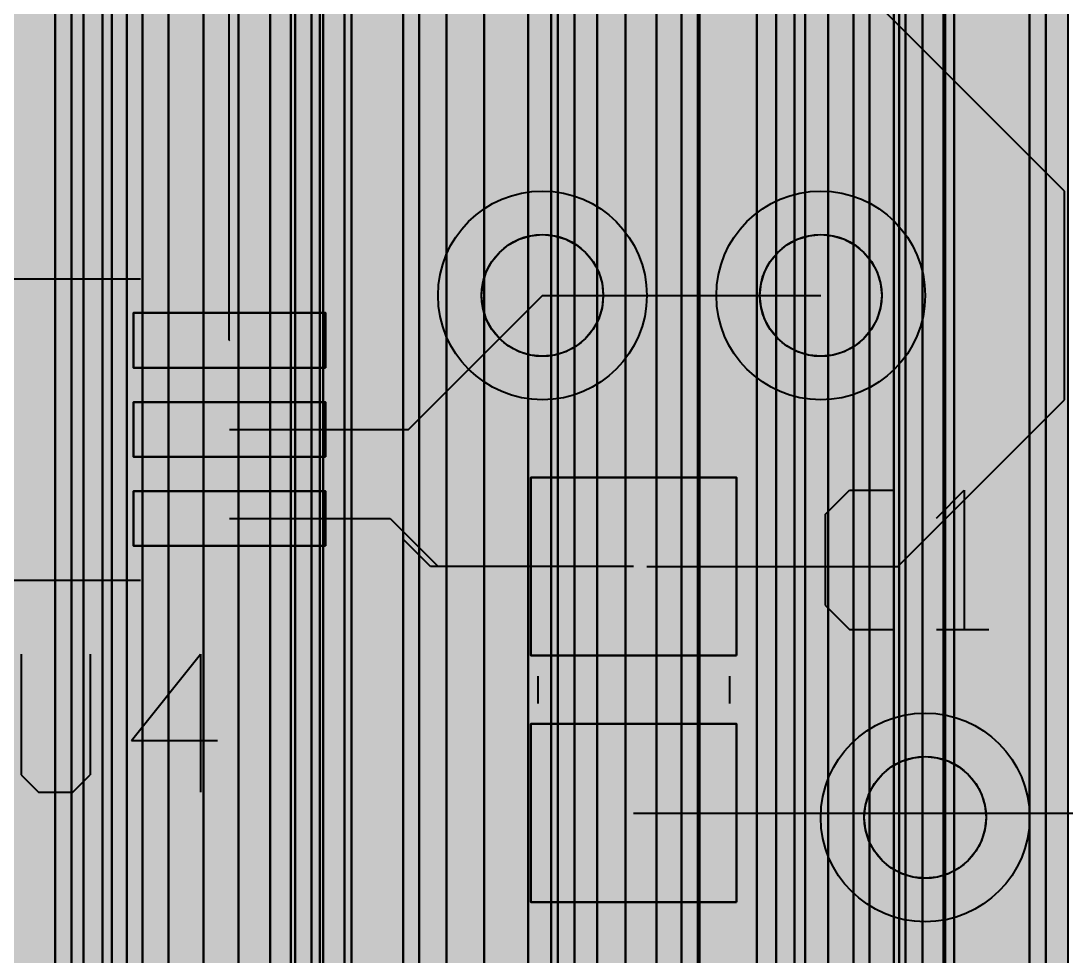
# Model space of a CAD drawing. Header units: millimetres. Extents: x 3 to 111, y 3 to 56.
# Drawn here: x 84.61 to 92.23, y 9.51 to 16.33 of the extents above; entities that cross this region are included whole.
import ezdxf

# ---------------------------------------------------------------- set-up
doc = ezdxf.new("R2010")
doc.units = ezdxf.units.MM
for name, color, linetype in [('bottom_copper', 7, 'Continuous'), ('drill_plated', 7, 'Continuous'), ('top_copper', 7, 'Continuous'), ('top_silk', 7, 'Continuous')]:
    doc.layers.add(name, color=color, linetype=linetype)

# ---------------------------------------------------------------- blocks, each defined once
blk = doc.blocks.new('Block10549')
at = {"layer": 'bottom_copper', "lineweight": 40}
for points in [[(0, 0), (-0.1208, 0), (-0.1208, 38.4656), (-0.1194, 38.4655), (0, 38.475), (0, 0)], [(0.1601, 0), (0, 0), (0, 38.475), (0.0221, 38.4767), (0.1601, 38.5098), (0.1601, 0)]]:
    blk.add_hatch(color=7, dxfattribs=at).paths.add_polyline_path(points, flags=0)
at = {"layer": 'bottom_copper', "color": 7, "lineweight": 40}
for points in [[(0, 0), (-0.1208, 0), (-0.1208, 38.4656), (-0.1194, 38.4655), (0, 38.475), (0, 0)], [(0.1601, 0), (0, 0), (0, 38.475), (0.0221, 38.4767), (0.1601, 38.5098), (0.1601, 0)]]:
    blk.add_lwpolyline(points, close=True, dxfattribs=at)
blk = doc.blocks.new('Block11096')
at = {"layer": 'bottom_copper', "lineweight": 40}
for points in [[(0, 0), (-0.0473, 0), (-0.0473, 41.0658), (0, 41.0854), (0, 0)], [(0.1238, 0), (0, 0), (0, 39.37), (0.0112, 39.2285), (0.0443, 39.0905), (0.0986, 38.9594), (0.1238, 38.9183), (0.1238, 0)], [(0.2762, 0), (0.1238, 0), (0.1238, 38.9183), (0.1728, 38.8384), (0.2649, 38.7304), (0.2762, 38.7208), (0.2762, 0)], [(0.289, 0), (0.2762, 0), (0.2762, 38.7208), (0.289, 38.7098), (0.289, 0)], [(0.355, 0), (0.289, 0), (0.289, 38.7098), (0.355, 38.6535), (0.355, 0)]]:
    blk.add_hatch(color=7, dxfattribs=at).paths.add_polyline_path(points, flags=0)
at = {"layer": 'bottom_copper', "color": 7, "lineweight": 40}
for points in [[(0, 0), (-0.0473, 0), (-0.0473, 41.0658), (0, 41.0854), (0, 0)], [(0.1238, 0), (0, 0), (0, 39.37), (0.0112, 39.2285), (0.0443, 39.0905), (0.0986, 38.9594), (0.1238, 38.9183), (0.1238, 0)], [(0.2762, 0), (0.1238, 0), (0.1238, 38.9183), (0.1728, 38.8384), (0.2649, 38.7304), (0.2762, 38.7208), (0.2762, 0)], [(0.289, 0), (0.2762, 0), (0.2762, 38.7208), (0.289, 38.7098), (0.289, 0)], [(0.355, 0), (0.289, 0), (0.289, 38.7098), (0.355, 38.6535), (0.355, 0)]]:
    blk.add_lwpolyline(points, close=True, dxfattribs=at)
blk = doc.blocks.new('Block11674')
at = {"layer": 'bottom_copper', "lineweight": 40}
for points in [[(0.3781, 0), (0.2106, 0), (0.2106, 41.0866), (0.2994, 41.0498), (0.3781, 41.0309), (0.3781, 0)], [(0.8584, 0), (0.6805, 0), (0.6805, 41.0135), (0.7204, 41.0167), (0.8584, 41.0498), (0.8584, 0)], [(0.8971, 0), (0.8584, 0), (0.8584, 41.0498), (0.8971, 41.0658), (0.8971, 0)], [(0.5642, 0), (0.3781, 0), (0.3781, 41.0309), (0.4374, 41.0167), (0.5642, 41.0067), (0.5642, 0)], [(0.6805, 0), (0.5642, 0), (0.5642, 41.0067), (0.5789, 41.0055), (0.6805, 41.0135), (0.6805, 0)], [(0.2106, 0), (0.1331, 0), (0.1331, 39.0036), (0.1691, 39.0905), (0.2022, 39.2285), (0.2106, 39.37), (0.2106, 0)], [(0.1331, 0), (0, 0), (0, 38.7908), (0.0406, 38.8384), (0.1148, 38.9594), (0.1331, 39.0036), (0.1331, 0)], [(0, 0), (-0.143, 0), (-0.143, 38.6523), (-0.0515, 38.7304), (0, 38.7908), (0, 0)]]:
    blk.add_hatch(color=7, dxfattribs=at).paths.add_polyline_path(points, flags=0)
at = {"layer": 'bottom_copper', "color": 7, "lineweight": 40}
for points in [[(0.3781, 0), (0.2106, 0), (0.2106, 41.0866), (0.2994, 41.0498), (0.3781, 41.0309), (0.3781, 0)], [(0.8584, 0), (0.6805, 0), (0.6805, 41.0135), (0.7204, 41.0167), (0.8584, 41.0498), (0.8584, 0)], [(0.8971, 0), (0.8584, 0), (0.8584, 41.0498), (0.8971, 41.0658), (0.8971, 0)], [(0.5642, 0), (0.3781, 0), (0.3781, 41.0309), (0.4374, 41.0167), (0.5642, 41.0067), (0.5642, 0)], [(0.6805, 0), (0.5642, 0), (0.5642, 41.0067), (0.5789, 41.0055), (0.6805, 41.0135), (0.6805, 0)], [(0.2106, 0), (0.1331, 0), (0.1331, 39.0036), (0.1691, 39.0905), (0.2022, 39.2285), (0.2106, 39.37), (0.2106, 0)], [(0.1331, 0), (0, 0), (0, 38.7908), (0.0406, 38.8384), (0.1148, 38.9594), (0.1331, 39.0036), (0.1331, 0)], [(0, 0), (-0.143, 0), (-0.143, 38.6523), (-0.0515, 38.7304), (0, 38.7908), (0, 0)]]:
    blk.add_lwpolyline(points, close=True, dxfattribs=at)
blk = doc.blocks.new('Block11856')
at = {"layer": 'bottom_copper', "lineweight": 40}
for points in [[(0.4287, 0), (0.01, 0), (0.01, 38.4757), (0.0221, 38.4767), (0.1601, 38.5098), (0.2912, 38.5641), (0.4122, 38.6383), (0.4287, 38.6523), (0.4287, 0)], [(0, 1.7294), (-0.0397, 1.8946), (-0.1047, 2.0516), (-0.1208, 2.0779), (-0.1208, 38.4656), (-0.1194, 38.4655), (0, 38.475), (0, 1.7294)], [(0.01, 1.56), (0, 1.7294), (0, 38.475), (0.01, 38.4757), (0.01, 1.56)]]:
    blk.add_hatch(color=7, dxfattribs=at).paths.add_polyline_path(points, flags=0)
at = {"layer": 'bottom_copper', "color": 7, "lineweight": 40}
for points in [[(0.4287, 0), (0.01, 0), (0.01, 38.4757), (0.0221, 38.4767), (0.1601, 38.5098), (0.2912, 38.5641), (0.4122, 38.6383), (0.4287, 38.6523), (0.4287, 0)], [(0, 1.7294), (-0.0397, 1.8946), (-0.1047, 2.0516), (-0.1208, 2.0779), (-0.1208, 38.4656), (-0.1194, 38.4655), (0, 38.475), (0, 1.7294)], [(0.01, 1.56), (0, 1.7294), (0, 38.475), (0.01, 38.4757), (0.01, 1.56)]]:
    blk.add_lwpolyline(points, close=True, dxfattribs=at)
blk = doc.blocks.new('Block12200')
at = {"layer": 'bottom_copper', "lineweight": 40}
for points in [[(0, 0), (-0.0456, 0.0036), (-0.0473, 0.0035), (-0.0473, 46.0981), (-0.0456, 46.098), (0, 46.1016), (0, 0)], [(0.1238, -0.0097), (0, 0), (0, 36.7308), (0.0112, 36.5893), (0.0443, 36.4513), (0.0986, 36.3202), (0.1238, 36.2791), (0.1238, -0.0097)], [(0.289, -0.0494), (0.1238, -0.0097), (0.1238, 36.2791), (0.1728, 36.1992), (0.2649, 36.0912), (0.289, 36.0706), (0.289, -0.0494)], [(0.4939, -0.1438), (0.446, -0.1144), (0.289, -0.0494), (0.289, 36.0706), (0.3729, 35.9991), (0.4939, 35.9249), (0.4939, -0.1438)], [(0.7201, -0.3135), (0.5909, -0.2032), (0.4939, -0.1438), (0.4939, 35.9249), (0.625, 35.8706), (0.7201, 35.8478), (0.7201, -0.3135)], [(0.9031, -0.5613), (0.8304, -0.4427), (0.7201, -0.3135), (0.7201, 35.8478), (0.763, 35.8375), (0.9031, 35.8264), (0.9031, -0.5613)]]:
    blk.add_hatch(color=7, dxfattribs=at).paths.add_polyline_path(points, flags=0)
at = {"layer": 'bottom_copper', "color": 7, "lineweight": 40}
for points in [[(0, 0), (-0.0456, 0.0036), (-0.0473, 0.0035), (-0.0473, 46.0981), (-0.0456, 46.098), (0, 46.1016), (0, 0)], [(0.1238, -0.0097), (0, 0), (0, 36.7308), (0.0112, 36.5893), (0.0443, 36.4513), (0.0986, 36.3202), (0.1238, 36.2791), (0.1238, -0.0097)], [(0.289, -0.0494), (0.1238, -0.0097), (0.1238, 36.2791), (0.1728, 36.1992), (0.2649, 36.0912), (0.289, 36.0706), (0.289, -0.0494)], [(0.4939, -0.1438), (0.446, -0.1144), (0.289, -0.0494), (0.289, 36.0706), (0.3729, 35.9991), (0.4939, 35.9249), (0.4939, -0.1438)], [(0.7201, -0.3135), (0.5909, -0.2032), (0.4939, -0.1438), (0.4939, 35.9249), (0.625, 35.8706), (0.7201, 35.8478), (0.7201, -0.3135)], [(0.9031, -0.5613), (0.8304, -0.4427), (0.7201, -0.3135), (0.7201, 35.8478), (0.763, 35.8375), (0.9031, 35.8264), (0.9031, -0.5613)]]:
    blk.add_lwpolyline(points, close=True, dxfattribs=at)
blk = doc.blocks.new('Block12492')
at = {"layer": 'bottom_copper', "lineweight": 40}
for points in [[(0, 1.8946), (-0.065, 2.0516), (-0.1538, 2.1965), (-0.1559, 2.199), (-0.1559, 51.435), (0, 51.435), (0, 1.8946)], [(0.0497, 1.56), (0.0397, 1.7294), (0, 1.8946), (0, 51.435), (0.0497, 51.435), (0.0497, 1.56)], [(0.4274, 0), (0.0497, 0), (0.0497, 51.435), (0.4274, 51.435), (0.4274, 0)], [(0.5454, 2.0516), (0.4804, 1.8946), (0.4407, 1.7294), (0.4274, 1.56), (0.4274, 49.82), (0.4407, 49.6506), (0.4804, 49.4854), (0.5454, 49.3284), (0.5454, 2.0516)], [(0.7445, 2.3257), (0.6342, 2.1965), (0.5454, 2.0516), (0.5454, 49.3284), (0.6342, 49.1835), (0.7445, 49.0543), (0.7445, 2.3257)], [(1.0186, 2.5248), (0.8737, 2.436), (0.7445, 2.3257), (0.7445, 49.0543), (0.8737, 48.944), (1.0186, 48.8552), (1.0186, 2.5248)], [(1.3408, 2.6295), (1.1756, 2.5898), (1.0186, 2.5248), (1.0186, 48.8552), (1.1756, 48.7902), (1.3408, 48.7505), (1.3408, 2.6295)], [(1.5085, 2.6427), (1.3408, 2.6295), (1.3408, 48.7505), (1.5085, 48.7373), (1.5085, 2.6427)]]:
    blk.add_hatch(color=7, dxfattribs=at).paths.add_polyline_path(points, flags=0)
at = {"layer": 'bottom_copper', "color": 7, "lineweight": 40}
for points in [[(0, 1.8946), (-0.065, 2.0516), (-0.1538, 2.1965), (-0.1559, 2.199), (-0.1559, 51.435), (0, 51.435), (0, 1.8946)], [(0.0497, 1.56), (0.0397, 1.7294), (0, 1.8946), (0, 51.435), (0.0497, 51.435), (0.0497, 1.56)], [(0.4274, 0), (0.0497, 0), (0.0497, 51.435), (0.4274, 51.435), (0.4274, 0)], [(0.5454, 2.0516), (0.4804, 1.8946), (0.4407, 1.7294), (0.4274, 1.56), (0.4274, 49.82), (0.4407, 49.6506), (0.4804, 49.4854), (0.5454, 49.3284), (0.5454, 2.0516)], [(0.7445, 2.3257), (0.6342, 2.1965), (0.5454, 2.0516), (0.5454, 49.3284), (0.6342, 49.1835), (0.7445, 49.0543), (0.7445, 2.3257)], [(1.0186, 2.5248), (0.8737, 2.436), (0.7445, 2.3257), (0.7445, 49.0543), (0.8737, 48.944), (1.0186, 48.8552), (1.0186, 2.5248)], [(1.3408, 2.6295), (1.1756, 2.5898), (1.0186, 2.5248), (1.0186, 48.8552), (1.1756, 48.7902), (1.3408, 48.7505), (1.3408, 2.6295)], [(1.5085, 2.6427), (1.3408, 2.6295), (1.3408, 48.7505), (1.5085, 48.7373), (1.5085, 2.6427)]]:
    blk.add_lwpolyline(points, close=True, dxfattribs=at)
blk = doc.blocks.new('Block12764')
at = {"layer": 'bottom_copper', "lineweight": 40}
for points in [[(0, 2.6087), (-0.0865, 2.6295), (-0.2559, 2.6428), (-0.2559, 51.435), (0, 51.435), (0, 2.6087)], [(0.2308, 2.5268), (0.0787, 2.5898), (0, 2.6087), (0, 51.435), (0.2308, 51.435), (0.2308, 2.5268)], [(0.3806, 2.436), (0.2357, 2.5248), (0.2308, 2.5268), (0.2308, 51.435), (0.3806, 51.435), (0.3806, 2.436)], [(0.4129, 2.4084), (0.3806, 2.436), (0.3806, 51.435), (0.4129, 51.435), (0.4129, 2.4084)], [(0.5316, 2.1679), (0.4129, 2.0491), (0.4129, 51.435), (0.5316, 51.435), (0.5316, 2.1679)], [(0.5925, 2.2288), (0.5316, 2.1679), (0.5316, 51.435), (0.5925, 51.435), (0.5925, 2.2288)], [(0.618, 2.199), (0.5925, 2.2288), (0.5925, 51.435), (0.618, 51.435), (0.618, 2.199)]]:
    blk.add_hatch(color=7, dxfattribs=at).paths.add_polyline_path(points, flags=0)
at = {"layer": 'bottom_copper', "color": 7, "lineweight": 40}
for points in [[(0, 2.6087), (-0.0865, 2.6295), (-0.2559, 2.6428), (-0.2559, 51.435), (0, 51.435), (0, 2.6087)], [(0.2308, 2.5268), (0.0787, 2.5898), (0, 2.6087), (0, 51.435), (0.2308, 51.435), (0.2308, 2.5268)], [(0.3806, 2.436), (0.2357, 2.5248), (0.2308, 2.5268), (0.2308, 51.435), (0.3806, 51.435), (0.3806, 2.436)], [(0.4129, 2.4084), (0.3806, 2.436), (0.3806, 51.435), (0.4129, 51.435), (0.4129, 2.4084)], [(0.5316, 2.1679), (0.4129, 2.0491), (0.4129, 51.435), (0.5316, 51.435), (0.5316, 2.1679)], [(0.5925, 2.2288), (0.5316, 2.1679), (0.5316, 51.435), (0.5925, 51.435), (0.5925, 2.2288)], [(0.618, 2.199), (0.5925, 2.2288), (0.5925, 51.435), (0.618, 51.435), (0.618, 2.199)]]:
    blk.add_lwpolyline(points, close=True, dxfattribs=at)
blk = doc.blocks.new('Block13166')
at = {"layer": 'bottom_copper', "lineweight": 40}
for points in [[(0.4819, 2.6087), (0.4032, 2.5898), (0.2933, 2.5443), (0.2933, 51.435), (0.4819, 51.435), (0.4819, 2.6087)], [(0.7378, 2.6428), (0.5684, 2.6295), (0.4819, 2.6087), (0.4819, 51.435), (0.7378, 51.435), (0.7378, 2.6428)], [(0.2933, 2.5443), (0.2462, 2.5248), (0.1786, 2.4834), (0.1786, 49.3284), (0.2436, 49.4854), (0.2833, 49.6506), (0.2933, 49.82), (0.2933, 2.5443)], [(0.1786, 2.4834), (0.1013, 2.436), (0.069, 2.4084), (0.069, 49.1591), (0.0898, 49.1835), (0.1786, 49.3284), (0.1786, 2.4834)], [(0.069, 2.0491), (0, 2.1181), (0, 49.0783), (0.069, 49.1591), (0.069, 2.0491)], [(0, 2.1181), (-0.1106, 2.2288), (-0.1377, 2.197), (-0.1377, 48.9542), (-0.0205, 49.0543), (0, 49.0783), (0, 2.1181)]]:
    blk.add_hatch(color=7, dxfattribs=at).paths.add_polyline_path(points, flags=0)
at = {"layer": 'bottom_copper', "color": 7, "lineweight": 40}
for points in [[(0.4819, 2.6087), (0.4032, 2.5898), (0.2933, 2.5443), (0.2933, 51.435), (0.4819, 51.435), (0.4819, 2.6087)], [(0.7378, 2.6428), (0.5684, 2.6295), (0.4819, 2.6087), (0.4819, 51.435), (0.7378, 51.435), (0.7378, 2.6428)], [(0.2933, 2.5443), (0.2462, 2.5248), (0.1786, 2.4834), (0.1786, 49.3284), (0.2436, 49.4854), (0.2833, 49.6506), (0.2933, 49.82), (0.2933, 2.5443)], [(0.1786, 2.4834), (0.1013, 2.436), (0.069, 2.4084), (0.069, 49.1591), (0.0898, 49.1835), (0.1786, 49.3284), (0.1786, 2.4834)], [(0.069, 2.0491), (0, 2.1181), (0, 49.0783), (0.069, 49.1591), (0.069, 2.0491)], [(0, 2.1181), (-0.1106, 2.2288), (-0.1377, 2.197), (-0.1377, 48.9542), (-0.0205, 49.0543), (0, 49.0783), (0, 2.1181)]]:
    blk.add_lwpolyline(points, close=True, dxfattribs=at)
blk = doc.blocks.new('Block13323')
at = {"layer": 'bottom_copper', "lineweight": 40}
for points in [[(0.5845, 2.1965), (0.4957, 2.0516), (0.4957, 48.8966), (0.573, 48.944), (0.5845, 48.9538), (0.5845, 2.1965)], [(0.585, 2.197), (0.5845, 2.1965), (0.5845, 48.9538), (0.585, 48.9542), (0.585, 2.197)], [(0.3777, 0), (0, 0), (0, 48.7422), (0.1059, 48.7505), (0.2711, 48.7902), (0.3777, 48.8343), (0.3777, 0)], [(0.4957, 2.0516), (0.4307, 1.8946), (0.391, 1.7294), (0.3777, 1.56), (0.3777, 48.8343), (0.4281, 48.8552), (0.4957, 48.8966), (0.4957, 2.0516)]]:
    blk.add_hatch(color=7, dxfattribs=at).paths.add_polyline_path(points, flags=0)
at = {"layer": 'bottom_copper', "color": 7, "lineweight": 40}
for points in [[(0.5845, 2.1965), (0.4957, 2.0516), (0.4957, 48.8966), (0.573, 48.944), (0.5845, 48.9538), (0.5845, 2.1965)], [(0.585, 2.197), (0.5845, 2.1965), (0.5845, 48.9538), (0.585, 48.9542), (0.585, 2.197)], [(0.3777, 0), (0, 0), (0, 48.7422), (0.1059, 48.7505), (0.2711, 48.7902), (0.3777, 48.8343), (0.3777, 0)], [(0.4957, 2.0516), (0.4307, 1.8946), (0.391, 1.7294), (0.3777, 1.56), (0.3777, 48.8343), (0.4281, 48.8552), (0.4957, 48.8966), (0.4957, 2.0516)]]:
    blk.add_lwpolyline(points, close=True, dxfattribs=at)

msp = doc.modelspace()

# ---------------------------------------------------------------- hatches: boundary and pattern name
at = {"layer": 'bottom_copper', "lineweight": 40}
for points in [[(91.9667, 3.66), (91.4186, 3.66), (91.4186, 42.3135), (91.4365, 42.2983), (91.5575, 42.2241), (91.6886, 42.1698), (91.8266, 42.1367), (91.9667, 42.1256), (91.9667, 3.66)], [(88.848, 14.2413), (88.8227, 14.1579), (88.7816, 14.081), (88.7263, 14.0137), (88.659, 13.9584), (88.5821, 13.9173), (88.4987, 13.892), (88.412, 13.8835), (88.3253, 13.892), (88.2419, 13.9173), (88.165, 13.9584), (88.0977, 14.0137), (88.0424, 14.081), (88.0013, 14.1579), (87.976, 14.2413), (87.9675, 14.328), (87.976, 14.4147), (88.0013, 14.4981), (88.0424, 14.575), (88.0977, 14.6423), (88.165, 14.6976), (88.2419, 14.7387), (88.3253, 14.764), (88.412, 14.7725), (88.4987, 14.764), (88.5821, 14.7387), (88.659, 14.6976), (88.7263, 14.6423), (88.7816, 14.575), (88.8227, 14.4981), (88.848, 14.4147), (88.8565, 14.328), (88.848, 14.2413)], [(90.88, 14.2413), (90.8547, 14.1579), (90.8136, 14.081), (90.7583, 14.0137), (90.691, 13.9584), (90.6141, 13.9173), (90.5307, 13.892), (90.444, 13.8835), (90.3573, 13.892), (90.2739, 13.9173), (90.197, 13.9584), (90.1297, 14.0137), (90.0744, 14.081), (90.0333, 14.1579), (90.008, 14.2413), (89.9995, 14.328), (90.008, 14.4147), (90.0333, 14.4981), (90.0744, 14.575), (90.1297, 14.6423), (90.197, 14.6976), (90.2739, 14.7387), (90.3573, 14.764), (90.444, 14.7725), (90.5307, 14.764), (90.6141, 14.7387), (90.691, 14.6976), (90.7583, 14.6423), (90.8136, 14.575), (90.8547, 14.4981), (90.88, 14.4147), (90.8885, 14.328), (90.88, 14.2413)], [(91.642, 10.4313), (91.6167, 10.3479), (91.5756, 10.271), (91.5203, 10.2037), (91.453, 10.1484), (91.3761, 10.1073), (91.2927, 10.082), (91.206, 10.0735), (91.1193, 10.082), (91.0359, 10.1073), (90.959, 10.1484), (90.8917, 10.2037), (90.8364, 10.271), (90.7953, 10.3479), (90.77, 10.4313), (90.7615, 10.518), (90.77, 10.6047), (90.7953, 10.6881), (90.8364, 10.765), (90.8917, 10.8323), (90.959, 10.8876), (91.0359, 10.9287), (91.1193, 10.954), (91.206, 10.9625), (91.2927, 10.954), (91.3761, 10.9287), (91.453, 10.8876), (91.5203, 10.8323), (91.5756, 10.765), (91.6167, 10.6881), (91.642, 10.6047), (91.6505, 10.518), (91.642, 10.4313)]]:
    msp.add_hatch(color=7, dxfattribs=at).paths.add_polyline_path(points, flags=0)
at = {"layer": 'drill_plated', "lineweight": 40}
for points in [[(88.848, 14.2413), (88.8227, 14.1579), (88.7816, 14.081), (88.7263, 14.0137), (88.659, 13.9584), (88.5821, 13.9173), (88.4987, 13.892), (88.412, 13.8835), (88.3253, 13.892), (88.2419, 13.9173), (88.165, 13.9584), (88.0977, 14.0137), (88.0424, 14.081), (88.0013, 14.1579), (87.976, 14.2413), (87.9675, 14.328), (87.976, 14.4147), (88.0013, 14.4981), (88.0424, 14.575), (88.0977, 14.6423), (88.165, 14.6976), (88.2419, 14.7387), (88.3253, 14.764), (88.412, 14.7725), (88.4987, 14.764), (88.5821, 14.7387), (88.659, 14.6976), (88.7263, 14.6423), (88.7816, 14.575), (88.8227, 14.4981), (88.848, 14.4147), (88.8565, 14.328), (88.848, 14.2413)], [(90.88, 14.2413), (90.8547, 14.1579), (90.8136, 14.081), (90.7583, 14.0137), (90.691, 13.9584), (90.6141, 13.9173), (90.5307, 13.892), (90.444, 13.8835), (90.3573, 13.892), (90.2739, 13.9173), (90.197, 13.9584), (90.1297, 14.0137), (90.0744, 14.081), (90.0333, 14.1579), (90.008, 14.2413), (89.9995, 14.328), (90.008, 14.4147), (90.0333, 14.4981), (90.0744, 14.575), (90.1297, 14.6423), (90.197, 14.6976), (90.2739, 14.7387), (90.3573, 14.764), (90.444, 14.7725), (90.5307, 14.764), (90.6141, 14.7387), (90.691, 14.6976), (90.7583, 14.6423), (90.8136, 14.575), (90.8547, 14.4981), (90.88, 14.4147), (90.8885, 14.328), (90.88, 14.2413)], [(91.642, 10.4313), (91.6167, 10.3479), (91.5756, 10.271), (91.5203, 10.2037), (91.453, 10.1484), (91.3761, 10.1073), (91.2927, 10.082), (91.206, 10.0735), (91.1193, 10.082), (91.0359, 10.1073), (90.959, 10.1484), (90.8917, 10.2037), (90.8364, 10.271), (90.7953, 10.3479), (90.77, 10.4313), (90.7615, 10.518), (90.77, 10.6047), (90.7953, 10.6881), (90.8364, 10.765), (90.8917, 10.8323), (90.959, 10.8876), (91.0359, 10.9287), (91.1193, 10.954), (91.206, 10.9625), (91.2927, 10.954), (91.3761, 10.9287), (91.453, 10.8876), (91.5203, 10.8323), (91.5756, 10.765), (91.6167, 10.6881), (91.642, 10.6047), (91.6505, 10.518), (91.642, 10.4313)]]:
    msp.add_hatch(color=7, dxfattribs=at).paths.add_polyline_path(points, flags=0)
at = {"layer": 'top_copper', "lineweight": 40}
for points in [[(88.848, 14.2413), (88.8227, 14.1579), (88.7816, 14.081), (88.7263, 14.0137), (88.659, 13.9584), (88.5821, 13.9173), (88.4987, 13.892), (88.412, 13.8835), (88.3253, 13.892), (88.2419, 13.9173), (88.165, 13.9584), (88.0977, 14.0137), (88.0424, 14.081), (88.0013, 14.1579), (87.976, 14.2413), (87.9675, 14.328), (87.976, 14.4147), (88.0013, 14.4981), (88.0424, 14.575), (88.0977, 14.6423), (88.165, 14.6976), (88.2419, 14.7387), (88.3253, 14.764), (88.412, 14.7725), (88.4987, 14.764), (88.5821, 14.7387), (88.659, 14.6976), (88.7263, 14.6423), (88.7816, 14.575), (88.8227, 14.4981), (88.848, 14.4147), (88.8565, 14.328), (88.848, 14.2413)], [(90.88, 14.2413), (90.8547, 14.1579), (90.8136, 14.081), (90.7583, 14.0137), (90.691, 13.9584), (90.6141, 13.9173), (90.5307, 13.892), (90.444, 13.8835), (90.3573, 13.892), (90.2739, 13.9173), (90.197, 13.9584), (90.1297, 14.0137), (90.0744, 14.081), (90.0333, 14.1579), (90.008, 14.2413), (89.9995, 14.328), (90.008, 14.4147), (90.0333, 14.4981), (90.0744, 14.575), (90.1297, 14.6423), (90.197, 14.6976), (90.2739, 14.7387), (90.3573, 14.764), (90.444, 14.7725), (90.5307, 14.764), (90.6141, 14.7387), (90.691, 14.6976), (90.7583, 14.6423), (90.8136, 14.575), (90.8547, 14.4981), (90.88, 14.4147), (90.8885, 14.328), (90.88, 14.2413)], [(86.828, 13.8), (85.428, 13.8), (85.428, 14.2), (86.828, 14.2), (86.828, 13.8)], [(86.828, 13.15), (85.428, 13.15), (85.428, 13.55), (86.828, 13.55), (86.828, 13.15)], [(89.8278, 11.7), (88.3282, 11.7), (88.3282, 13), (89.8278, 13), (89.8278, 11.7)], [(86.828, 12.5), (85.428, 12.5), (85.428, 12.9), (86.828, 12.9), (86.828, 12.5)], [(89.8278, 9.9002), (88.3282, 9.9002), (88.3282, 11.2002), (89.8278, 11.2002), (89.8278, 9.9002)], [(91.642, 10.4313), (91.6167, 10.3479), (91.5756, 10.271), (91.5203, 10.2037), (91.453, 10.1484), (91.3761, 10.1073), (91.2927, 10.082), (91.206, 10.0735), (91.1193, 10.082), (91.0359, 10.1073), (90.959, 10.1484), (90.8917, 10.2037), (90.8364, 10.271), (90.7953, 10.3479), (90.77, 10.4313), (90.7615, 10.518), (90.77, 10.6047), (90.7953, 10.6881), (90.8364, 10.765), (90.8917, 10.8323), (90.959, 10.8876), (91.0359, 10.9287), (91.1193, 10.954), (91.206, 10.9625), (91.2927, 10.954), (91.3761, 10.9287), (91.453, 10.8876), (91.5203, 10.8323), (91.5756, 10.765), (91.6167, 10.6881), (91.642, 10.6047), (91.6505, 10.518), (91.642, 10.4313)]]:
    msp.add_hatch(color=7, dxfattribs=at).paths.add_polyline_path(points, flags=0)

# ---------------------------------------------------------------- linework, layer by layer
at = {"layer": 'bottom_copper', "color": 7, "lineweight": 40}
for p, q in [((85.938, 6.3028), (85.938, 55.095)), ((85.938, 55.095), (85.938, 6.3028)), ((86.8119, 5.859), (86.8119, 55.095)), ((86.8119, 55.095), (86.8119, 5.859)), ((85.0625, 5.857), (85.0625, 52.6142)), ((85.0625, 52.6142), (85.0625, 5.857)), ((88.4763, 6.3027), (88.4763, 52.3973)), ((88.4763, 52.3973), (88.4763, 6.3027)), ((91.0163, 3.66), (91.0163, 44.7258)), ((91.0163, 44.7258), (91.0163, 3.66)), ((89.9762, 3.66), (89.9762, 42.3123)), ((89.9762, 42.3123), (89.9762, 3.66)), ((91.4186, 3.66), (91.4186, 42.3135)), ((91.4186, 42.3135), (91.4186, 3.66)), ((89.4267, 5.7379), (89.4267, 42.1256)), ((89.4267, 42.1256), (89.4267, 5.7379)), ((91.9667, 3.66), (91.9667, 42.1256)), ((91.9667, 42.1256), (91.9667, 3.66))]:
    msp.add_line(p, q, dxfattribs=at)
for points in [[(91.9667, 3.66), (91.4186, 3.66), (91.4186, 42.3135), (91.4365, 42.2983), (91.5575, 42.2241), (91.6886, 42.1698), (91.8266, 42.1367), (91.9667, 42.1256), (91.9667, 3.66)], [(88.848, 14.2413), (88.8227, 14.1579), (88.7816, 14.081), (88.7263, 14.0137), (88.659, 13.9584), (88.5821, 13.9173), (88.4987, 13.892), (88.412, 13.8835), (88.3253, 13.892), (88.2419, 13.9173), (88.165, 13.9584), (88.0977, 14.0137), (88.0424, 14.081), (88.0013, 14.1579), (87.976, 14.2413), (87.9675, 14.328), (87.976, 14.4147), (88.0013, 14.4981), (88.0424, 14.575), (88.0977, 14.6423), (88.165, 14.6976), (88.2419, 14.7387), (88.3253, 14.764), (88.412, 14.7725), (88.4987, 14.764), (88.5821, 14.7387), (88.659, 14.6976), (88.7263, 14.6423), (88.7816, 14.575), (88.8227, 14.4981), (88.848, 14.4147), (88.8565, 14.328), (88.848, 14.2413)], [(90.88, 14.2413), (90.8547, 14.1579), (90.8136, 14.081), (90.7583, 14.0137), (90.691, 13.9584), (90.6141, 13.9173), (90.5307, 13.892), (90.444, 13.8835), (90.3573, 13.892), (90.2739, 13.9173), (90.197, 13.9584), (90.1297, 14.0137), (90.0744, 14.081), (90.0333, 14.1579), (90.008, 14.2413), (89.9995, 14.328), (90.008, 14.4147), (90.0333, 14.4981), (90.0744, 14.575), (90.1297, 14.6423), (90.197, 14.6976), (90.2739, 14.7387), (90.3573, 14.764), (90.444, 14.7725), (90.5307, 14.764), (90.6141, 14.7387), (90.691, 14.6976), (90.7583, 14.6423), (90.8136, 14.575), (90.8547, 14.4981), (90.88, 14.4147), (90.8885, 14.328), (90.88, 14.2413)], [(91.642, 10.4313), (91.6167, 10.3479), (91.5756, 10.271), (91.5203, 10.2037), (91.453, 10.1484), (91.3761, 10.1073), (91.2927, 10.082), (91.206, 10.0735), (91.1193, 10.082), (91.0359, 10.1073), (90.959, 10.1484), (90.8917, 10.2037), (90.8364, 10.271), (90.7953, 10.3479), (90.77, 10.4313), (90.7615, 10.518), (90.77, 10.6047), (90.7953, 10.6881), (90.8364, 10.765), (90.8917, 10.8323), (90.959, 10.8876), (91.0359, 10.9287), (91.1193, 10.954), (91.206, 10.9625), (91.2927, 10.954), (91.3761, 10.9287), (91.453, 10.8876), (91.5203, 10.8323), (91.5756, 10.765), (91.6167, 10.6881), (91.642, 10.6047), (91.6505, 10.518), (91.642, 10.4313)]]:
    msp.add_lwpolyline(points, close=True, dxfattribs=at)
for centre, major_axis in [((88.412, 14.328), (0.762, 0)), ((90.444, 14.328), (0.762, 0)), ((88.412, 14.328), (0.4445, 0)), ((90.444, 14.328), (0.4445, 0)), ((91.206, 10.518), (0.762, 0)), ((91.206, 10.518), (0.4445, 0))]:
    msp.add_ellipse(centre, major_axis=major_axis, ratio=1, dxfattribs=at)
at = {"layer": 'drill_plated', "color": 7, "lineweight": 40}
for points in [[(88.848, 14.2413), (88.8227, 14.1579), (88.7816, 14.081), (88.7263, 14.0137), (88.659, 13.9584), (88.5821, 13.9173), (88.4987, 13.892), (88.412, 13.8835), (88.3253, 13.892), (88.2419, 13.9173), (88.165, 13.9584), (88.0977, 14.0137), (88.0424, 14.081), (88.0013, 14.1579), (87.976, 14.2413), (87.9675, 14.328), (87.976, 14.4147), (88.0013, 14.4981), (88.0424, 14.575), (88.0977, 14.6423), (88.165, 14.6976), (88.2419, 14.7387), (88.3253, 14.764), (88.412, 14.7725), (88.4987, 14.764), (88.5821, 14.7387), (88.659, 14.6976), (88.7263, 14.6423), (88.7816, 14.575), (88.8227, 14.4981), (88.848, 14.4147), (88.8565, 14.328), (88.848, 14.2413)], [(90.88, 14.2413), (90.8547, 14.1579), (90.8136, 14.081), (90.7583, 14.0137), (90.691, 13.9584), (90.6141, 13.9173), (90.5307, 13.892), (90.444, 13.8835), (90.3573, 13.892), (90.2739, 13.9173), (90.197, 13.9584), (90.1297, 14.0137), (90.0744, 14.081), (90.0333, 14.1579), (90.008, 14.2413), (89.9995, 14.328), (90.008, 14.4147), (90.0333, 14.4981), (90.0744, 14.575), (90.1297, 14.6423), (90.197, 14.6976), (90.2739, 14.7387), (90.3573, 14.764), (90.444, 14.7725), (90.5307, 14.764), (90.6141, 14.7387), (90.691, 14.6976), (90.7583, 14.6423), (90.8136, 14.575), (90.8547, 14.4981), (90.88, 14.4147), (90.8885, 14.328), (90.88, 14.2413)], [(91.642, 10.4313), (91.6167, 10.3479), (91.5756, 10.271), (91.5203, 10.2037), (91.453, 10.1484), (91.3761, 10.1073), (91.2927, 10.082), (91.206, 10.0735), (91.1193, 10.082), (91.0359, 10.1073), (90.959, 10.1484), (90.8917, 10.2037), (90.8364, 10.271), (90.7953, 10.3479), (90.77, 10.4313), (90.7615, 10.518), (90.77, 10.6047), (90.7953, 10.6881), (90.8364, 10.765), (90.8917, 10.8323), (90.959, 10.8876), (91.0359, 10.9287), (91.1193, 10.954), (91.206, 10.9625), (91.2927, 10.954), (91.3761, 10.9287), (91.453, 10.8876), (91.5203, 10.8323), (91.5756, 10.765), (91.6167, 10.6881), (91.642, 10.6047), (91.6505, 10.518), (91.642, 10.4313)]]:
    msp.add_lwpolyline(points, close=True, dxfattribs=at)
for centre in [(88.412, 14.328), (90.444, 14.328), (91.206, 10.518)]:
    msp.add_ellipse(centre, major_axis=(0.4445, 0), ratio=1, dxfattribs=at)
at = {"layer": 'top_copper', "color": 7, "lineweight": 40}
for p, q in [((86.126, 14.002), (86.126, 39.728)), ((92.222, 15.09), (90.444, 16.868)), ((92.222, 13.566), (92.222, 15.09)), ((88.412, 14.328), (87.65, 13.566)), ((88.412, 14.328), (90.444, 14.328)), ((85.428, 14.2), (85.428, 13.8)), ((86.828, 14.2), (85.428, 14.2)), ((86.828, 13.8), (86.828, 14.2)), ((86.126, 14.002), (86.128, 14)), ((87.434, 13.35), (87.904, 13.82)), ((85.428, 13.8), (86.828, 13.8)), ((85.428, 13.55), (85.428, 13.15)), ((86.828, 13.55), (85.428, 13.55)), ((86.828, 13.15), (86.828, 13.55)), ((91.0061, 12.35), (92.222, 13.566)), ((86.128, 13.35), (87.434, 13.35)), ((85.428, 13.15), (86.828, 13.15)), ((88.3282, 13), (88.3282, 11.7)), ((89.8278, 13), (88.3282, 13)), ((89.8278, 11.7), (89.8278, 13)), ((85.428, 12.9), (85.428, 12.5)), ((86.828, 12.9), (85.428, 12.9)), ((86.828, 12.5), (86.828, 12.9)), ((86.128, 12.7), (87.3, 12.7)), ((87.3, 12.7), (87.65, 12.35)), ((87.596, 12.35), (87.396, 12.55)), ((85.428, 12.5), (86.828, 12.5)), ((89.078, 12.35), (87.596, 12.35)), ((89.174, 12.35), (91.0061, 12.35)), ((88.3282, 11.7), (89.8278, 11.7)), ((88.3282, 11.2002), (88.3282, 9.9002)), ((89.8278, 11.2002), (88.3282, 11.2002)), ((89.8278, 9.9002), (89.8278, 11.2002)), ((89.078, 10.5502), (93.2057, 10.5502)), ((88.3282, 9.9002), (89.8278, 9.9002))]:
    msp.add_line(p, q, dxfattribs=at)
for points in [[(88.848, 14.2413), (88.8227, 14.1579), (88.7816, 14.081), (88.7263, 14.0137), (88.659, 13.9584), (88.5821, 13.9173), (88.4987, 13.892), (88.412, 13.8835), (88.3253, 13.892), (88.2419, 13.9173), (88.165, 13.9584), (88.0977, 14.0137), (88.0424, 14.081), (88.0013, 14.1579), (87.976, 14.2413), (87.9675, 14.328), (87.976, 14.4147), (88.0013, 14.4981), (88.0424, 14.575), (88.0977, 14.6423), (88.165, 14.6976), (88.2419, 14.7387), (88.3253, 14.764), (88.412, 14.7725), (88.4987, 14.764), (88.5821, 14.7387), (88.659, 14.6976), (88.7263, 14.6423), (88.7816, 14.575), (88.8227, 14.4981), (88.848, 14.4147), (88.8565, 14.328), (88.848, 14.2413)], [(90.88, 14.2413), (90.8547, 14.1579), (90.8136, 14.081), (90.7583, 14.0137), (90.691, 13.9584), (90.6141, 13.9173), (90.5307, 13.892), (90.444, 13.8835), (90.3573, 13.892), (90.2739, 13.9173), (90.197, 13.9584), (90.1297, 14.0137), (90.0744, 14.081), (90.0333, 14.1579), (90.008, 14.2413), (89.9995, 14.328), (90.008, 14.4147), (90.0333, 14.4981), (90.0744, 14.575), (90.1297, 14.6423), (90.197, 14.6976), (90.2739, 14.7387), (90.3573, 14.764), (90.444, 14.7725), (90.5307, 14.764), (90.6141, 14.7387), (90.691, 14.6976), (90.7583, 14.6423), (90.8136, 14.575), (90.8547, 14.4981), (90.88, 14.4147), (90.8885, 14.328), (90.88, 14.2413)], [(86.828, 13.8), (85.428, 13.8), (85.428, 14.2), (86.828, 14.2), (86.828, 13.8)], [(86.828, 13.15), (85.428, 13.15), (85.428, 13.55), (86.828, 13.55), (86.828, 13.15)], [(89.8278, 11.7), (88.3282, 11.7), (88.3282, 13), (89.8278, 13), (89.8278, 11.7)], [(86.828, 12.5), (85.428, 12.5), (85.428, 12.9), (86.828, 12.9), (86.828, 12.5)], [(89.8278, 9.9002), (88.3282, 9.9002), (88.3282, 11.2002), (89.8278, 11.2002), (89.8278, 9.9002)], [(91.642, 10.4313), (91.6167, 10.3479), (91.5756, 10.271), (91.5203, 10.2037), (91.453, 10.1484), (91.3761, 10.1073), (91.2927, 10.082), (91.206, 10.0735), (91.1193, 10.082), (91.0359, 10.1073), (90.959, 10.1484), (90.8917, 10.2037), (90.8364, 10.271), (90.7953, 10.3479), (90.77, 10.4313), (90.7615, 10.518), (90.77, 10.6047), (90.7953, 10.6881), (90.8364, 10.765), (90.8917, 10.8323), (90.959, 10.8876), (91.0359, 10.9287), (91.1193, 10.954), (91.206, 10.9625), (91.2927, 10.954), (91.3761, 10.9287), (91.453, 10.8876), (91.5203, 10.8323), (91.5756, 10.765), (91.6167, 10.6881), (91.642, 10.6047), (91.6505, 10.518), (91.642, 10.4313)]]:
    msp.add_lwpolyline(points, close=True, dxfattribs=at)
for centre, major_axis in [((88.412, 14.328), (0.762, 0)), ((90.444, 14.328), (0.762, 0)), ((88.412, 14.328), (0.4445, 0)), ((90.444, 14.328), (0.4445, 0)), ((91.206, 10.518), (0.762, 0)), ((91.206, 10.518), (0.4445, 0))]:
    msp.add_ellipse(centre, major_axis=major_axis, ratio=1, dxfattribs=at)
at = {"layer": 'top_silk', "color": 7, "lineweight": 40}
for p, q in [((84.078, 14.45), (85.478, 14.45)), ((90.4759, 12.7283), (90.6537, 12.9061)), ((90.6537, 12.9061), (90.9839, 12.9061)), ((91.2887, 12.7029), (91.4919, 12.9061)), ((91.4919, 12.9061), (91.4919, 11.8901)), ((87.028, 12.7), (87.178, 12.7)), ((90.4759, 12.7283), (90.4759, 12.0679)), ((84.078, 12.25), (85.478, 12.25)), ((90.4759, 12.0679), (90.6537, 11.8901)), ((90.6537, 11.8901), (90.9839, 11.8901)), ((91.2887, 11.8901), (91.6697, 11.8901)), ((84.608, 11.7085), (84.608, 10.8284)), ((85.1109, 11.7085), (85.1109, 10.8284)), ((85.4127, 11.0799), (85.9156, 11.7085)), ((85.9156, 11.7085), (85.9156, 10.7027)), ((88.3782, 11.5499), (88.3782, 11.3503)), ((89.7778, 11.5499), (89.7778, 11.3503)), ((85.4127, 11.0799), (86.0413, 11.0799)), ((84.608, 10.8284), (84.7337, 10.7027)), ((84.9852, 10.7027), (85.1109, 10.8284)), ((84.7337, 10.7027), (84.9852, 10.7027))]:
    msp.add_line(p, q, dxfattribs=at)

# ---------------------------------------------------------------- block references
at = {"layer": 'bottom_copper'}
for name, p in [('Block13166', (85.2002, 3.66)), ('Block12764', (86.1939, 3.66)), ('Block12492', (86.9678, 3.66)), ('Block10549', (92.0875, 3.66)), ('Block11674', (90.1192, 3.66)), ('Block12200', (88.5236, 6.2992)), ('Block13323', (84.4775, 3.66)), ('Block11096', (91.0636, 3.66)), ('Block11856', (89.5475, 3.66))]:
    msp.add_blockref(name, p, dxfattribs=at)

doc.saveas('drawing.dxf')
